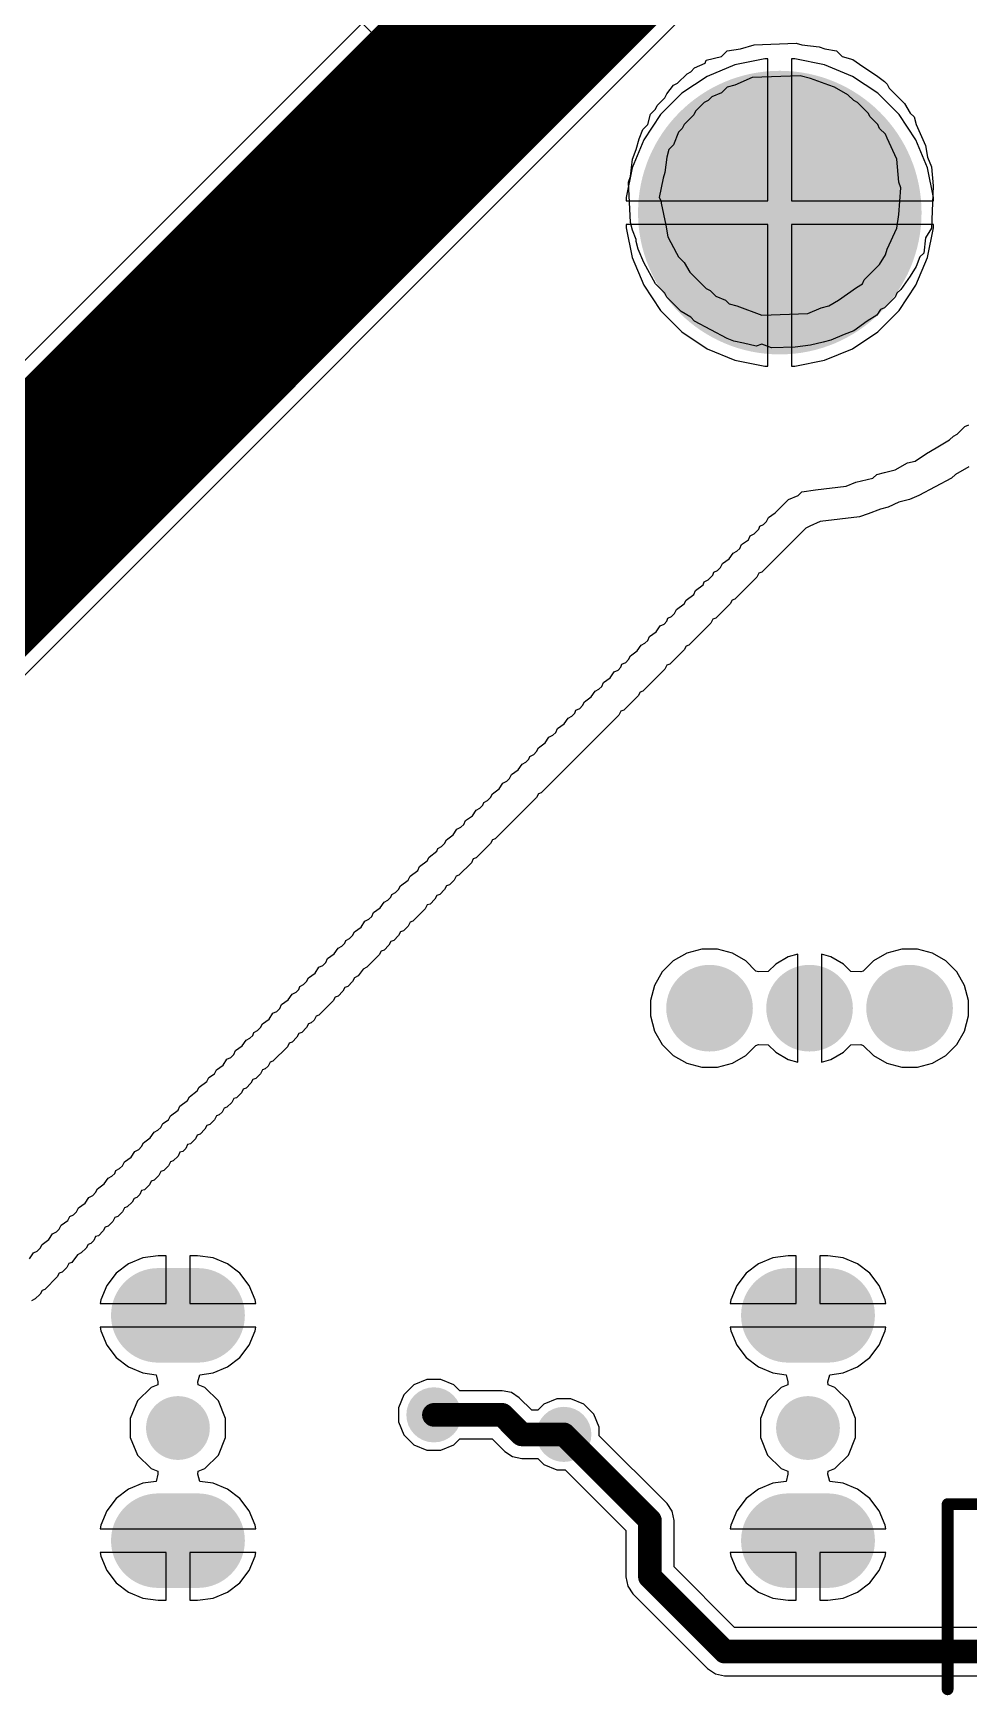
# Model space of a CAD drawing. Header units: millimetres. Extents: x 95 to 305, y 96 to 295.
# Drawn here: x 168.6 to 180.48, y 138.01 to 159.14 of the extents above; entities that cross this region are included whole.
import ezdxf

# ---------------------------------------------------------------- set-up
doc = ezdxf.new("R2010")
doc.units = ezdxf.units.MM
for name, color, linetype in [('BottomLayer', 5, 'Continuous'), ('BottomOverlay', 54, 'Continuous'), ('BottomPaste', 16, 'Continuous'), ('BottomSolder', 6, 'Continuous'), ('MultiLayer', 9, 'Continuous'), ('PadHoleLayer', 156, 'Continuous'), ('ViaHoleLayer', 16, 'Continuous')]:
    doc.layers.add(name, color=color, linetype=linetype)

# ---------------------------------------------------------------- blocks, each defined once
blk = doc.blocks.new('3_1_27_44')
at = {"layer": 'BottomLayer'}
h = blk.add_hatch(color=5, dxfattribs=at)
edge = h.paths.add_edge_path()
edge.add_arc((-1.27, 0), 0.5, 0, 360)
h = blk.add_hatch(color=5, dxfattribs=at)
edge = h.paths.add_edge_path()
edge.add_arc((0, 0), 0.5, 0, 360)
h = blk.add_hatch(color=5, dxfattribs=at)
edge = h.paths.add_edge_path()
edge.add_arc((1.27, 0), 0.5, 0, 360)
at = {"layer": 'BottomSolder'}
h = blk.add_hatch(color=6, dxfattribs=at)
edge = h.paths.add_edge_path()
edge.add_arc((-1.27, 0), 0.55, 0, 360)
h = blk.add_hatch(color=6, dxfattribs=at)
edge = h.paths.add_edge_path()
edge.add_arc((0, 0), 0.55, 0, 360)
h = blk.add_hatch(color=6, dxfattribs=at)
edge = h.paths.add_edge_path()
edge.add_arc((1.27, 0), 0.55, 0, 360)
at = {"layer": 'MultiLayer'}
h = blk.add_hatch(color=9, dxfattribs=at)
edge = h.paths.add_edge_path()
edge.add_arc((-1.27, 0), 0.5, 0, 360)
h = blk.add_hatch(color=9, dxfattribs=at)
edge = h.paths.add_edge_path()
edge.add_arc((0, 0), 0.5, 0, 360)
h = blk.add_hatch(color=9, dxfattribs=at)
edge = h.paths.add_edge_path()
edge.add_arc((1.27, 0), 0.5, 0, 360)
at = {"layer": 'PadHoleLayer'}
h = blk.add_hatch(color=156, dxfattribs=at)
edge = h.paths.add_edge_path()
edge.add_arc((-1.27, 0), 0.3, 0, 360)
h = blk.add_hatch(color=156, dxfattribs=at)
edge = h.paths.add_edge_path()
edge.add_arc((0, 0), 0.3, 0, 360)
h = blk.add_hatch(color=156, dxfattribs=at)
edge = h.paths.add_edge_path()
edge.add_arc((1.27, 0), 0.3, 0, 360)
blk = doc.blocks.new('DO_214AC__SMA__B_57')
at = {"layer": 'BottomLayer'}
for points in [[(-2.95, 1.047), (-0.95, 1.047), (-0.95, -1.053), (-2.95, -1.053)], [(0.95, 1.047), (2.95, 1.047), (2.95, -1.053), (0.95, -1.053)]]:
    blk.add_hatch(color=5, dxfattribs=at).paths.add_polyline_path(points)
at = {"layer": 'BottomPaste'}
for points in [[(-2.95, 1.047), (-0.95, 1.047), (-0.95, -1.053), (-2.95, -1.053)], [(0.95, 1.047), (2.95, 1.047), (2.95, -1.053), (0.95, -1.053)]]:
    blk.add_hatch(color=16, dxfattribs=at).paths.add_polyline_path(points)
at = {"layer": 'BottomSolder'}
for points in [[(-3, 1.097), (-0.9, 1.097), (-0.9, -1.103), (-3, -1.103)], [(0.9, 1.097), (3, 1.097), (3, -1.103), (0.9, -1.103)]]:
    blk.add_hatch(color=6, dxfattribs=at).paths.add_polyline_path(points)
at = {"layer": 'BottomOverlay'}
for points, const_width in [([(-3.25, 1.6), (-0.9, 1.6)], 0.15), ([(-3.25, -1.6), (-3.25, 1.6)], 0.15), ([(3.225, 1.6), (0.875, 1.6)], 0.15), ([(3.225, -1.6), (3.225, 1.6)], 0.15), ([(-0.725, -1.05), (-0.725, 1.05)], 0.12), ([(-0.9, -1.6), (-3.25, -1.6)], 0.15), ([(3.225, -1.6), (0.875, -1.6)], 0.15)]:
    blk.add_lwpolyline(points, dxfattribs=dict(at, const_width=const_width))
for points, const_width in [([(-3.288, 1.6, 1), (-3.213, 1.6, 1)], 0.075), ([(-3.288, 1.6, 1), (-3.213, 1.6, 1)], 0.075), ([(-0.938, 1.6, 1), (-0.863, 1.6, 1)], 0.075), ([(0.837, 1.6, 1), (0.913, 1.6, 1)], 0.075), ([(3.187, 1.6, 1), (3.262, 1.6, 1)], 0.075), ([(3.187, 1.6, 1), (3.262, 1.6, 1)], 0.075), ([(-0.755, 1.05, 1), (-0.695, 1.05, 1)], 0.06), ([(-0.755, -1.05, 1), (-0.695, -1.05, 1)], 0.06), ([(-3.288, -1.6, 1), (-3.213, -1.6, 1)], 0.075), ([(-3.288, -1.6, 1), (-3.213, -1.6, 1)], 0.075), ([(-0.938, -1.6, 1), (-0.863, -1.6, 1)], 0.075), ([(0.837, -1.6, 1), (0.913, -1.6, 1)], 0.075), ([(3.187, -1.6, 1), (3.262, -1.6, 1)], 0.075), ([(3.187, -1.6, 1), (3.262, -1.6, 1)], 0.075)]:
    blk.add_lwpolyline(points, format="xyb", close=True, dxfattribs=dict(at, const_width=const_width))
blk = doc.blocks.new('USB_C_135')
at = {"layer": 'BottomLayer'}
h = blk.add_hatch(color=5, dxfattribs=at)
edge = h.paths.add_edge_path()
edge.add_arc((-4.27, 1.405), 0.55, 90, 270)
edge.add_line((-4.27, 0.855), (-3.77, 0.855))
edge.add_arc((-3.77, 1.405), 0.55, 270, 450)
edge.add_line((-3.77, 1.955), (-4.27, 1.955))
h = blk.add_hatch(color=5, dxfattribs=at)
edge = h.paths.add_edge_path()
edge.add_arc((3.73, 1.405), 0.55, 90, 270)
edge.add_line((3.73, 0.855), (4.23, 0.855))
edge.add_arc((4.23, 1.405), 0.55, 270, 450)
edge.add_line((4.23, 1.955), (3.73, 1.955))
h = blk.add_hatch(color=5, dxfattribs=at)
edge = h.paths.add_edge_path()
edge.add_arc((-4.02, -0.025), 0.355, 0, 360)
h = blk.add_hatch(color=5, dxfattribs=at)
edge = h.paths.add_edge_path()
edge.add_arc((3.98, -0.025), 0.355, 0, 360)
h = blk.add_hatch(color=5, dxfattribs=at)
edge = h.paths.add_edge_path()
edge.add_arc((-4.27, -1.455), 0.55, 90, 270)
edge.add_line((-4.27, -2.005), (-3.77, -2.005))
edge.add_arc((-3.77, -1.455), 0.55, 270, 450)
edge.add_line((-3.77, -0.905), (-4.27, -0.905))
h = blk.add_hatch(color=5, dxfattribs=at)
edge = h.paths.add_edge_path()
edge.add_arc((3.73, -1.455), 0.55, 90, 270)
edge.add_line((3.73, -2.005), (4.23, -2.005))
edge.add_arc((4.23, -1.455), 0.55, 270, 450)
edge.add_line((4.23, -0.905), (3.73, -0.905))
at = {"layer": 'BottomSolder'}
h = blk.add_hatch(color=6, dxfattribs=at)
edge = h.paths.add_edge_path()
edge.add_arc((-4.27, 1.405), 0.6, 90, 270)
edge.add_line((-4.27, 0.805), (-3.77, 0.805))
edge.add_arc((-3.77, 1.405), 0.6, 270, 450)
edge.add_line((-3.77, 2.005), (-4.27, 2.005))
h = blk.add_hatch(color=6, dxfattribs=at)
edge = h.paths.add_edge_path()
edge.add_arc((3.73, 1.405), 0.6, 90, 270)
edge.add_line((3.73, 0.805), (4.23, 0.805))
edge.add_arc((4.23, 1.405), 0.6, 270, 450)
edge.add_line((4.23, 2.005), (3.73, 2.005))
h = blk.add_hatch(color=6, dxfattribs=at)
edge = h.paths.add_edge_path()
edge.add_arc((-4.02, -0.025), 0.405, 0, 360)
h = blk.add_hatch(color=6, dxfattribs=at)
edge = h.paths.add_edge_path()
edge.add_arc((3.98, -0.025), 0.405, 0, 360)
h = blk.add_hatch(color=6, dxfattribs=at)
edge = h.paths.add_edge_path()
edge.add_arc((-4.27, -1.455), 0.6, 90, 270)
edge.add_line((-4.27, -2.055), (-3.77, -2.055))
edge.add_arc((-3.77, -1.455), 0.6, 270, 450)
edge.add_line((-3.77, -0.855), (-4.27, -0.855))
h = blk.add_hatch(color=6, dxfattribs=at)
edge = h.paths.add_edge_path()
edge.add_arc((3.73, -1.455), 0.6, 90, 270)
edge.add_line((3.73, -2.055), (4.23, -2.055))
edge.add_arc((4.23, -1.455), 0.6, 270, 450)
edge.add_line((4.23, -0.855), (3.73, -0.855))
at = {"layer": 'MultiLayer'}
h = blk.add_hatch(color=9, dxfattribs=at)
edge = h.paths.add_edge_path()
edge.add_arc((-4.27, 1.405), 0.55, 90, 270)
edge.add_line((-4.27, 0.855), (-3.77, 0.855))
edge.add_arc((-3.77, 1.405), 0.55, 270, 450)
edge.add_line((-3.77, 1.955), (-4.27, 1.955))
h = blk.add_hatch(color=9, dxfattribs=at)
edge = h.paths.add_edge_path()
edge.add_arc((3.73, 1.405), 0.55, 90, 270)
edge.add_line((3.73, 0.855), (4.23, 0.855))
edge.add_arc((4.23, 1.405), 0.55, 270, 450)
edge.add_line((4.23, 1.955), (3.73, 1.955))
h = blk.add_hatch(color=9, dxfattribs=at)
edge = h.paths.add_edge_path()
edge.add_arc((-4.02, -0.025), 0.355, 0, 360)
h = blk.add_hatch(color=9, dxfattribs=at)
edge = h.paths.add_edge_path()
edge.add_arc((3.98, -0.025), 0.355, 0, 360)
h = blk.add_hatch(color=9, dxfattribs=at)
edge = h.paths.add_edge_path()
edge.add_arc((-4.27, -1.455), 0.55, 90, 270)
edge.add_line((-4.27, -2.005), (-3.77, -2.005))
edge.add_arc((-3.77, -1.455), 0.55, 270, 450)
edge.add_line((-3.77, -0.905), (-4.27, -0.905))
h = blk.add_hatch(color=9, dxfattribs=at)
edge = h.paths.add_edge_path()
edge.add_arc((3.73, -1.455), 0.55, 90, 270)
edge.add_line((3.73, -2.005), (4.23, -2.005))
edge.add_arc((4.23, -1.455), 0.55, 270, 450)
edge.add_line((4.23, -0.905), (3.73, -0.905))
at = {"layer": 'PadHoleLayer'}
h = blk.add_hatch(color=156, dxfattribs=at)
edge = h.paths.add_edge_path()
edge.add_arc((-4.27, 1.405), 0.3, 90, 270)
edge.add_line((-4.27, 1.105), (-3.77, 1.105))
edge.add_arc((-3.77, 1.405), 0.3, 270, 450)
edge.add_line((-3.77, 1.705), (-4.27, 1.705))
h = blk.add_hatch(color=156, dxfattribs=at)
edge = h.paths.add_edge_path()
edge.add_arc((3.73, 1.405), 0.3, 90, 270)
edge.add_line((3.73, 1.105), (4.23, 1.105))
edge.add_arc((4.23, 1.405), 0.3, 270, 450)
edge.add_line((4.23, 1.705), (3.73, 1.705))
h = blk.add_hatch(color=156, dxfattribs=at)
edge = h.paths.add_edge_path()
edge.add_arc((-4.02, -0.025), 0.355, 0, 360)
h = blk.add_hatch(color=156, dxfattribs=at)
edge = h.paths.add_edge_path()
edge.add_arc((3.98, -0.025), 0.355, 0, 360)
h = blk.add_hatch(color=156, dxfattribs=at)
edge = h.paths.add_edge_path()
edge.add_arc((-4.27, -1.455), 0.3, 90, 270)
edge.add_line((-4.27, -1.755), (-3.77, -1.755))
edge.add_arc((-3.77, -1.455), 0.3, 270, 450)
edge.add_line((-3.77, -1.155), (-4.27, -1.155))
h = blk.add_hatch(color=156, dxfattribs=at)
edge = h.paths.add_edge_path()
edge.add_arc((3.73, -1.455), 0.3, 90, 270)
edge.add_line((3.73, -1.755), (4.23, -1.755))
edge.add_arc((4.23, -1.455), 0.3, 270, 450)
edge.add_line((4.23, -1.155), (3.73, -1.155))

msp = doc.modelspace()

# ---------------------------------------------------------------- hatches: boundary and pattern name
at = {"layer": 'BottomLayer'}
h = msp.add_hatch(color=5, dxfattribs=at)
edge = h.paths.add_edge_path()
edge.add_arc((178.08, 156.866), 1.75, 0, 360)
h = msp.add_hatch(color=5, dxfattribs=at)
edge = h.paths.add_edge_path()
edge.add_arc((173.688, 141.605), 0.3, 0, 360)
h = msp.add_hatch(color=5, dxfattribs=at)
edge = h.paths.add_edge_path()
edge.add_arc((175.338, 141.357), 0.3, 0, 360)
at = {"layer": 'BottomSolder'}
h = msp.add_hatch(color=6, dxfattribs=at)
edge = h.paths.add_edge_path()
edge.add_arc((178.08, 156.866), 1.8, 0, 360)
h = msp.add_hatch(color=6, dxfattribs=at)
edge = h.paths.add_edge_path()
edge.add_arc((173.688, 141.605), 0.35, 0, 360)
h = msp.add_hatch(color=6, dxfattribs=at)
edge = h.paths.add_edge_path()
edge.add_arc((175.338, 141.357), 0.35, 0, 360)
at = {"layer": 'MultiLayer'}
h = msp.add_hatch(color=9, dxfattribs=at)
edge = h.paths.add_edge_path()
edge.add_arc((178.08, 156.866), 1.75, 0, 360)
at = {"layer": 'PadHoleLayer'}
h = msp.add_hatch(color=156, dxfattribs=at)
edge = h.paths.add_edge_path()
edge.add_arc((178.08, 156.866), 1.75, 0, 360)
at = {"layer": 'ViaHoleLayer'}
h = msp.add_hatch(color=16, dxfattribs=at)
edge = h.paths.add_edge_path()
edge.add_arc((173.688, 141.605), 0.15, 0, 360)
h = msp.add_hatch(color=16, dxfattribs=at)
edge = h.paths.add_edge_path()
edge.add_arc((175.338, 141.357), 0.15, 0, 360)

# ---------------------------------------------------------------- linework, layer by layer
at = {"layer": 'BottomLayer'}
for p, q in [((181.602, 168.098), (165.549, 152.046)), ((164.898, 147.402), (183.185, 165.688)), ((177.511, 158.742), (177.156, 158.595)), ((177.888, 158.816), (177.511, 158.742)), ((177.93, 158.816), (177.888, 158.816)), ((177.93, 157.016), (177.93, 158.816)), ((178.272, 158.816), (178.23, 158.816)), ((178.23, 158.816), (178.23, 157.016)), ((178.648, 158.742), (178.272, 158.816)), ((179.003, 158.595), (178.648, 158.742)), ((177.156, 158.595), (176.837, 158.381)), ((179.323, 158.381), (179.003, 158.595)), ((176.837, 158.381), (176.565, 158.11)), ((179.594, 158.11), (179.323, 158.381)), ((176.565, 158.11), (176.352, 157.79)), ((179.808, 157.79), (179.594, 158.11)), ((176.352, 157.79), (176.205, 157.435)), ((179.955, 157.435), (179.808, 157.79)), ((176.205, 157.435), (176.13, 157.059)), ((180.03, 157.059), (179.955, 157.435)), ((176.13, 157.059), (176.13, 157.016)), ((176.13, 157.016), (177.93, 157.016)), ((178.23, 157.016), (180.03, 157.016)), ((180.03, 157.016), (180.03, 157.059)), ((177.93, 156.716), (176.13, 156.716)), ((176.13, 156.716), (176.13, 156.674)), ((176.13, 156.674), (176.205, 156.298)), ((177.93, 154.916), (177.93, 156.716)), ((180.03, 156.716), (178.23, 156.716)), ((178.23, 156.716), (178.23, 154.916)), ((179.955, 156.298), (180.03, 156.674)), ((180.03, 156.674), (180.03, 156.716)), ((176.205, 156.298), (176.352, 155.943)), ((179.808, 155.943), (179.955, 156.298)), ((176.352, 155.943), (176.565, 155.623)), ((179.594, 155.623), (179.808, 155.943)), ((176.565, 155.623), (176.837, 155.352)), ((179.323, 155.352), (179.594, 155.623)), ((176.837, 155.352), (177.156, 155.138)), ((179.003, 155.138), (179.323, 155.352)), ((177.156, 155.138), (177.511, 154.991)), ((178.648, 154.991), (179.003, 155.138)), ((177.511, 154.991), (177.888, 154.916)), ((177.888, 154.916), (177.93, 154.916)), ((178.23, 154.916), (178.272, 154.916)), ((178.272, 154.916), (178.648, 154.991)), ((177.09, 147.517), (176.899, 147.466)), ((177.287, 147.517), (177.09, 147.517)), ((177.478, 147.466), (177.287, 147.517)), ((179.63, 147.517), (179.439, 147.466)), ((179.827, 147.517), (179.63, 147.517)), ((180.018, 147.466), (179.827, 147.517)), ((176.728, 147.367), (176.588, 147.227)), ((176.899, 147.466), (176.728, 147.367)), ((177.649, 147.367), (177.478, 147.466)), ((177.776, 147.239), (177.649, 147.367)), ((178.028, 147.327), (177.933, 147.231)), ((178.188, 147.419), (178.028, 147.327)), ((178.308, 147.451), (178.188, 147.419)), ((178.308, 146.767), (178.308, 147.451)), ((178.728, 147.419), (178.608, 147.451)), ((178.608, 147.451), (178.608, 146.767)), ((178.888, 147.327), (178.728, 147.419)), ((178.984, 147.231), (178.888, 147.327)), ((179.268, 147.367), (179.14, 147.239)), ((179.439, 147.466), (179.268, 147.367)), ((180.189, 147.367), (180.018, 147.466)), ((180.328, 147.227), (180.189, 147.367)), ((176.489, 147.056), (176.438, 146.865)), ((176.588, 147.227), (176.489, 147.056)), ((177.809, 147.228), (177.776, 147.239)), ((177.933, 147.231), (177.809, 147.228)), ((179.107, 147.228), (178.984, 147.231)), ((179.14, 147.239), (179.107, 147.228)), ((180.427, 147.056), (180.328, 147.227)), ((180.478, 146.865), (180.427, 147.056)), ((176.438, 146.865), (176.438, 146.668)), ((180.478, 146.668), (180.478, 146.865)), ((176.438, 146.668), (176.489, 146.477)), ((178.308, 146.082), (178.308, 146.767)), ((178.608, 146.767), (178.608, 146.082)), ((180.427, 146.477), (180.478, 146.668)), ((176.489, 146.477), (176.588, 146.306)), ((180.328, 146.306), (180.427, 146.477)), ((176.588, 146.306), (176.728, 146.167)), ((177.649, 146.167), (177.776, 146.294)), ((177.776, 146.294), (177.809, 146.306)), ((177.809, 146.306), (177.933, 146.302)), ((177.933, 146.302), (178.028, 146.207)), ((178.028, 146.207), (178.188, 146.114)), ((178.728, 146.114), (178.888, 146.207)), ((178.888, 146.207), (178.984, 146.302)), ((178.984, 146.302), (179.107, 146.306)), ((179.107, 146.306), (179.14, 146.294)), ((179.14, 146.294), (179.268, 146.167)), ((180.189, 146.167), (180.328, 146.306)), ((176.728, 146.167), (176.899, 146.068)), ((176.899, 146.068), (177.09, 146.017)), ((177.09, 146.017), (177.287, 146.017)), ((177.287, 146.017), (177.478, 146.068)), ((177.478, 146.068), (177.649, 146.167)), ((178.188, 146.114), (178.308, 146.082)), ((178.608, 146.082), (178.728, 146.114)), ((179.268, 146.167), (179.439, 146.068)), ((179.439, 146.068), (179.63, 146.017)), ((179.63, 146.017), (179.827, 146.017)), ((179.827, 146.017), (180.018, 146.068)), ((180.018, 146.068), (180.189, 146.167)), ((169.81, 143.523), (169.653, 143.403)), ((169.992, 143.599), (169.81, 143.523)), ((170.188, 143.624), (169.992, 143.599)), ((170.288, 143.624), (170.188, 143.624)), ((170.288, 143.018), (170.288, 143.624)), ((170.688, 143.624), (170.588, 143.624)), ((170.588, 143.624), (170.588, 143.018)), ((170.884, 143.599), (170.688, 143.624)), ((171.067, 143.523), (170.884, 143.599)), ((171.223, 143.403), (171.067, 143.523)), ((177.81, 143.523), (177.653, 143.403)), ((177.992, 143.599), (177.81, 143.523)), ((178.188, 143.624), (177.992, 143.599)), ((178.288, 143.624), (178.188, 143.624)), ((178.288, 143.018), (178.288, 143.624)), ((178.688, 143.624), (178.588, 143.624)), ((178.588, 143.624), (178.588, 143.018)), ((178.884, 143.599), (178.688, 143.624)), ((179.066, 143.523), (178.884, 143.599)), ((179.223, 143.403), (179.066, 143.523)), ((169.533, 143.246), (169.458, 143.064)), ((169.653, 143.403), (169.533, 143.246)), ((171.343, 143.246), (171.223, 143.403)), ((171.419, 143.064), (171.343, 143.246)), ((177.533, 143.246), (177.458, 143.064)), ((177.653, 143.403), (177.533, 143.246)), ((179.343, 143.246), (179.223, 143.403)), ((179.419, 143.064), (179.343, 143.246)), ((169.458, 143.064), (169.452, 143.018)), ((171.425, 143.018), (171.419, 143.064)), ((177.458, 143.064), (177.452, 143.018)), ((179.425, 143.018), (179.419, 143.064)), ((169.452, 143.018), (170.288, 143.018)), ((170.588, 143.018), (171.425, 143.018)), ((177.452, 143.018), (178.288, 143.018)), ((178.588, 143.018), (179.425, 143.018)), ((170.438, 142.718), (169.452, 142.718)), ((169.452, 142.718), (169.458, 142.672)), ((169.458, 142.672), (169.533, 142.49)), ((171.425, 142.718), (170.438, 142.718)), ((171.343, 142.49), (171.419, 142.672)), ((171.419, 142.672), (171.425, 142.718)), ((178.438, 142.718), (177.452, 142.718)), ((177.452, 142.718), (177.458, 142.672)), ((177.458, 142.672), (177.533, 142.49)), ((179.425, 142.718), (178.438, 142.718)), ((179.343, 142.49), (179.419, 142.672)), ((179.419, 142.672), (179.425, 142.718)), ((169.533, 142.49), (169.653, 142.333)), ((171.223, 142.333), (171.343, 142.49)), ((177.533, 142.49), (177.653, 142.333)), ((179.223, 142.333), (179.343, 142.49)), ((169.653, 142.333), (169.81, 142.213)), ((169.81, 142.213), (169.992, 142.137)), ((170.884, 142.137), (171.067, 142.213)), ((171.067, 142.213), (171.223, 142.333)), ((177.653, 142.333), (177.81, 142.213)), ((177.81, 142.213), (177.992, 142.137)), ((178.884, 142.137), (179.066, 142.213)), ((179.066, 142.213), (179.223, 142.333)), ((169.992, 142.137), (170.16, 142.115)), ((170.183, 141.987), (170.096, 141.951)), ((170.16, 142.115), (170.184, 142.026)), ((170.184, 142.026), (170.183, 141.987)), ((170.692, 142.026), (170.716, 142.115)), ((170.694, 141.987), (170.692, 142.026)), ((170.781, 141.951), (170.694, 141.987)), ((170.716, 142.115), (170.884, 142.137)), ((173.433, 141.986), (173.307, 141.86)), ((173.599, 142.055), (173.433, 141.986)), ((173.778, 142.055), (173.599, 142.055)), ((173.943, 141.986), (173.778, 142.055)), ((174.019, 141.911), (173.943, 141.986)), ((177.992, 142.137), (178.16, 142.115)), ((178.183, 141.987), (178.096, 141.951)), ((178.16, 142.115), (178.184, 142.026)), ((178.184, 142.026), (178.183, 141.987)), ((178.692, 142.026), (178.716, 142.115)), ((178.694, 141.987), (178.692, 142.026)), ((178.781, 141.951), (178.694, 141.987)), ((178.716, 142.115), (178.884, 142.137)), ((169.925, 141.781), (169.833, 141.558)), ((170.096, 141.951), (169.925, 141.781)), ((170.951, 141.781), (170.781, 141.951)), ((171.043, 141.558), (170.951, 141.781)), ((173.307, 141.86), (173.238, 141.694)), ((174.556, 141.911), (174.019, 141.911)), ((174.673, 141.887), (174.556, 141.911)), ((174.556, 141.911), (174.556, 141.911)), ((174.772, 141.821), (174.673, 141.887)), ((174.93, 141.663), (174.772, 141.821)), ((175.249, 141.807), (175.083, 141.739)), ((175.428, 141.807), (175.249, 141.807)), ((175.593, 141.739), (175.428, 141.807)), ((177.925, 141.781), (177.833, 141.558)), ((178.096, 141.951), (177.925, 141.781)), ((178.951, 141.781), (178.781, 141.951)), ((179.043, 141.558), (178.951, 141.781)), ((169.833, 141.558), (169.833, 141.318)), ((171.043, 141.318), (171.043, 141.558)), ((173.238, 141.694), (173.238, 141.515)), ((175.008, 141.663), (174.93, 141.663)), ((175.083, 141.739), (175.008, 141.663)), ((175.72, 141.612), (175.593, 141.739)), ((175.788, 141.447), (175.72, 141.612)), ((177.833, 141.558), (177.833, 141.318)), ((179.043, 141.318), (179.043, 141.558)), ((173.238, 141.515), (173.307, 141.35)), ((173.307, 141.35), (173.433, 141.223)), ((175.788, 141.34), (175.788, 141.447)), ((169.833, 141.318), (169.925, 141.095)), ((170.951, 141.095), (171.043, 141.318)), ((173.433, 141.223), (173.599, 141.155)), ((173.599, 141.155), (173.778, 141.155)), ((173.778, 141.155), (173.943, 141.223)), ((173.943, 141.223), (174.019, 141.299)), ((174.019, 141.299), (174.429, 141.299)), ((174.429, 141.299), (174.587, 141.141)), ((174.587, 141.141), (174.686, 141.075)), ((176.648, 140.481), (175.788, 141.34)), ((177.833, 141.318), (177.925, 141.095)), ((178.951, 141.095), (179.043, 141.318)), ((169.925, 141.095), (170.096, 140.925)), ((170.096, 140.925), (170.183, 140.889)), ((170.694, 140.889), (170.781, 140.925)), ((170.781, 140.925), (170.951, 141.095)), ((174.686, 141.075), (174.803, 141.051)), ((174.803, 141.051), (175.008, 141.051)), ((175.008, 141.051), (175.083, 140.976)), ((175.083, 140.976), (175.249, 140.907)), ((177.925, 141.095), (178.096, 140.925)), ((178.096, 140.925), (178.183, 140.889)), ((178.694, 140.889), (178.781, 140.925)), ((178.781, 140.925), (178.951, 141.095)), ((169.992, 140.739), (169.81, 140.663)), ((170.16, 140.761), (169.992, 140.739)), ((170.184, 140.85), (170.16, 140.761)), ((170.183, 140.889), (170.184, 140.85)), ((170.692, 140.85), (170.694, 140.889)), ((170.716, 140.761), (170.692, 140.85)), ((170.884, 140.739), (170.716, 140.761)), ((171.067, 140.663), (170.884, 140.739)), ((175.249, 140.907), (175.356, 140.907)), ((175.356, 140.907), (176.125, 140.138)), ((177.992, 140.739), (177.81, 140.663)), ((178.16, 140.761), (177.992, 140.739)), ((178.184, 140.85), (178.16, 140.761)), ((178.183, 140.889), (178.184, 140.85)), ((178.692, 140.85), (178.694, 140.889)), ((178.716, 140.761), (178.692, 140.85)), ((178.884, 140.739), (178.716, 140.761)), ((179.066, 140.663), (178.884, 140.739)), ((169.653, 140.543), (169.533, 140.386)), ((169.81, 140.663), (169.653, 140.543)), ((171.223, 140.543), (171.067, 140.663)), ((171.343, 140.386), (171.223, 140.543)), ((177.653, 140.543), (177.533, 140.386)), ((177.81, 140.663), (177.653, 140.543)), ((179.223, 140.543), (179.066, 140.663)), ((179.343, 140.386), (179.223, 140.543)), ((169.533, 140.386), (169.458, 140.204)), ((171.419, 140.204), (171.343, 140.386)), ((176.714, 140.381), (176.648, 140.481)), ((176.737, 140.264), (176.714, 140.381)), ((177.533, 140.386), (177.458, 140.204)), ((179.419, 140.204), (179.343, 140.386)), ((169.458, 140.204), (169.452, 140.158)), ((169.452, 140.158), (170.438, 140.158)), ((170.438, 140.158), (171.425, 140.158)), ((171.425, 140.158), (171.419, 140.204)), ((176.125, 140.138), (176.125, 139.549)), ((176.737, 139.676), (176.737, 140.264)), ((176.737, 140.264), (176.737, 140.264)), ((177.458, 140.204), (177.452, 140.158)), ((177.452, 140.158), (178.438, 140.158)), ((178.438, 140.158), (179.425, 140.158)), ((179.425, 140.158), (179.419, 140.204)), ((170.288, 139.858), (169.452, 139.858)), ((169.452, 139.858), (169.458, 139.812)), ((169.458, 139.812), (169.533, 139.63)), ((170.288, 139.251), (170.288, 139.858)), ((171.425, 139.858), (170.588, 139.858)), ((170.588, 139.858), (170.588, 139.251)), ((171.343, 139.63), (171.419, 139.812)), ((171.419, 139.812), (171.425, 139.858)), ((177.507, 138.906), (176.737, 139.676)), ((178.288, 139.858), (177.452, 139.858)), ((177.452, 139.858), (177.458, 139.812)), ((177.458, 139.812), (177.533, 139.63)), ((178.288, 139.251), (178.288, 139.858)), ((179.425, 139.858), (178.588, 139.858)), ((178.588, 139.858), (178.588, 139.251)), ((179.343, 139.63), (179.419, 139.812)), ((179.419, 139.812), (179.425, 139.858)), ((169.533, 139.63), (169.653, 139.473)), ((169.653, 139.473), (169.81, 139.353)), ((171.067, 139.353), (171.223, 139.473)), ((171.223, 139.473), (171.343, 139.63)), ((176.125, 139.549), (176.125, 139.549)), ((176.125, 139.549), (176.149, 139.432)), ((177.533, 139.63), (177.653, 139.473)), ((177.653, 139.473), (177.81, 139.353)), ((179.066, 139.353), (179.223, 139.473)), ((179.223, 139.473), (179.343, 139.63)), ((169.81, 139.353), (169.992, 139.277)), ((169.992, 139.277), (170.188, 139.251)), ((170.188, 139.251), (170.288, 139.251)), ((170.588, 139.251), (170.688, 139.251)), ((170.688, 139.251), (170.884, 139.277)), ((170.884, 139.277), (171.067, 139.353)), ((176.149, 139.432), (176.215, 139.333)), ((176.215, 139.333), (177.164, 138.384)), ((177.81, 139.353), (177.992, 139.277)), ((177.992, 139.277), (178.188, 139.251)), ((178.188, 139.251), (178.288, 139.251)), ((178.588, 139.251), (178.688, 139.251)), ((178.688, 139.251), (178.884, 139.277)), ((178.884, 139.277), (179.066, 139.353)), ((180.609, 138.906), (177.507, 138.906)), ((177.164, 138.384), (177.164, 138.384)), ((177.164, 138.384), (177.263, 138.317)), ((177.263, 138.317), (177.38, 138.294)), ((177.38, 138.294), (177.38, 138.294)), ((177.38, 138.294), (180.609, 138.294))]:
    msp.add_line(p, q, dxfattribs=at)
for points, const_width in [([(163.9, 148.4), (182.6, 167.1)], 2.5), ([(173.688, 141.605), (174.556, 141.605)], 0.3), ([(174.556, 141.605), (174.803, 141.357)], 0.3), ([(174.803, 141.357), (175.338, 141.357)], 0.3), ([(175.338, 141.357), (176.431, 140.264)], 0.3), ([(176.431, 139.549), (176.431, 140.264)], 0.3), ([(176.431, 139.549), (177.38, 138.6)], 0.3), ([(177.38, 138.6), (181.263, 138.6)], 0.3)]:
    msp.add_lwpolyline(points, dxfattribs=dict(at, const_width=const_width))
at = {"layer": 'BottomLayer', "const_width": 0.15}
for points in [[(173.613, 141.605, 1), (173.763, 141.605, 1)], [(174.481, 141.605, 1), (174.631, 141.605, 1)], [(174.481, 141.605, 1), (174.631, 141.605, 1)], [(174.728, 141.357, 1), (174.878, 141.357, 1)], [(174.728, 141.357, 1), (174.878, 141.357, 1)], [(175.263, 141.357, 1), (175.413, 141.357, 1)], [(175.263, 141.357, 1), (175.413, 141.357, 1)], [(176.356, 140.264, 1), (176.506, 140.264, 1)], [(176.356, 140.264, 1), (176.506, 140.264, 1)], [(176.356, 139.549, 1), (176.506, 139.549, 1)], [(176.356, 139.549, 1), (176.506, 139.549, 1)], [(177.305, 138.6, 1), (177.455, 138.6, 1)], [(177.305, 138.6, 1), (177.455, 138.6, 1)]]:
    msp.add_lwpolyline(points, format="xyb", close=True, dxfattribs=at)
at = {"layer": 'BottomOverlay'}
for p, q in [((173.02, 159.03), (158.939, 173.111)), ((173.458, 159.176), (173.482, 159.127)), ((173.482, 159.127), (173.579, 159.03)), ((173.044, 158.981), (173.02, 159.03)), ((173.08, 158.945), (173.044, 158.981)), ((173.19, 158.811), (173.08, 158.945)), ((173.579, 159.03), (173.64, 158.872)), ((177.34, 158.848), (177.413, 158.921)), ((177.413, 158.921), (177.583, 158.945)), ((177.583, 158.945), (177.754, 158.994)), ((177.754, 158.994), (178.289, 159.018)), ((178.289, 159.018), (178.362, 158.994)), ((178.362, 158.994), (178.581, 158.969)), ((178.581, 158.969), (178.654, 158.945)), ((178.654, 158.945), (178.8, 158.921)), ((178.8, 158.921), (178.873, 158.848)), ((173.287, 158.641), (173.19, 158.811)), ((173.64, 158.872), (173.725, 158.787)), ((173.725, 158.787), (173.75, 158.641)), ((176.95, 158.653), (176.999, 158.702)), ((176.999, 158.702), (177.133, 158.762)), ((177.133, 158.762), (177.145, 158.799)), ((177.145, 158.799), (177.34, 158.848)), ((178.873, 158.848), (179.007, 158.811)), ((179.007, 158.811), (179.092, 158.75)), ((179.092, 158.75), (179.324, 158.592)), ((173.336, 158.592), (173.287, 158.641)), ((173.385, 158.47), (173.336, 158.592)), ((173.409, 158.373), (173.385, 158.47)), ((173.75, 158.641), (173.847, 158.422)), ((176.646, 158.373), (176.731, 158.482)), ((176.731, 158.482), (176.78, 158.507)), ((176.78, 158.507), (176.902, 158.628)), ((176.902, 158.628), (176.95, 158.653)), ((177.413, 158.458), (177.34, 158.385)), ((177.51, 158.482), (177.413, 158.458)), ((177.729, 158.58), (177.51, 158.482)), ((178.338, 158.604), (177.729, 158.58)), ((178.472, 158.568), (178.338, 158.604)), ((178.703, 158.482), (178.472, 158.568)), ((178.776, 158.458), (178.703, 158.482)), ((178.946, 158.361), (178.776, 158.458)), ((179.324, 158.592), (179.409, 158.531)), ((179.409, 158.531), (179.445, 158.495)), ((179.445, 158.495), (179.47, 158.446)), ((173.482, 158.251), (173.409, 158.373)), ((173.506, 157.764), (173.482, 158.251)), ((173.847, 158.422), (173.872, 158.251)), ((173.872, 158.251), (173.896, 158.178)), ((176.525, 158.227), (176.622, 158.324)), ((176.622, 158.324), (176.646, 158.373)), ((177.121, 158.263), (177.011, 158.154)), ((177.17, 158.288), (177.121, 158.263)), ((177.218, 158.336), (177.17, 158.288)), ((177.34, 158.385), (177.218, 158.336)), ((179.019, 158.288), (178.946, 158.361)), ((179.068, 158.263), (179.019, 158.288)), ((179.202, 158.13), (179.068, 158.263)), ((179.47, 158.446), (179.664, 158.251)), ((179.664, 158.251), (179.737, 158.13)), ((173.896, 158.178), (173.92, 158.081)), ((173.92, 158.081), (173.945, 157.91)), ((176.403, 157.983), (176.439, 158.117)), ((176.439, 158.117), (176.5, 158.178)), ((176.5, 158.178), (176.525, 158.227)), ((176.987, 158.105), (176.865, 157.983)), ((177.011, 158.154), (176.987, 158.105)), ((179.226, 158.081), (179.202, 158.13)), ((179.324, 157.983), (179.226, 158.081)), ((179.737, 158.13), (179.786, 158.081)), ((179.786, 158.081), (179.81, 157.983)), ((173.945, 157.91), (173.92, 157.424)), ((176.293, 157.801), (176.342, 157.923)), ((176.342, 157.923), (176.403, 157.983)), ((176.792, 157.886), (176.731, 157.728)), ((176.841, 157.935), (176.792, 157.886)), ((176.865, 157.983), (176.841, 157.935)), ((179.348, 157.935), (179.324, 157.983)), ((179.421, 157.862), (179.348, 157.935)), ((179.445, 157.813), (179.421, 157.862)), ((179.81, 157.983), (179.932, 157.716)), ((173.482, 157.375), (173.506, 157.764)), ((176.208, 157.545), (176.257, 157.667)), ((176.257, 157.667), (176.293, 157.801)), ((176.671, 157.667), (176.646, 157.57)), ((176.731, 157.728), (176.671, 157.667)), ((179.567, 157.545), (179.445, 157.813)), ((179.932, 157.716), (179.956, 157.57)), ((173.92, 157.424), (173.847, 157.253)), ((176.184, 157.326), (176.208, 157.545)), ((176.646, 157.57), (176.622, 157.375)), ((179.591, 157.253), (179.567, 157.545)), ((179.956, 157.57), (180.005, 157.448)), ((180.005, 157.448), (180.029, 157.205)), ((173.385, 157.107), (173.409, 157.229)), ((173.409, 157.229), (173.458, 157.278)), ((173.458, 157.278), (173.482, 157.375)), ((173.847, 157.253), (173.823, 157.034)), ((176.159, 157.253), (176.184, 157.326)), ((176.184, 156.742), (176.159, 157.253)), ((176.598, 157.302), (176.549, 157.059)), ((176.622, 157.375), (176.598, 157.302)), ((179.616, 157.18), (179.591, 157.253)), ((180.029, 157.205), (180.005, 156.669)), ((173.287, 156.937), (173.336, 156.986)), ((173.336, 156.986), (173.385, 157.107)), ((173.774, 156.986), (173.725, 156.864)), ((173.823, 157.034), (173.774, 156.986)), ((176.549, 157.059), (176.573, 157.01)), ((176.573, 157.01), (176.573, 156.986)), ((176.573, 156.986), (176.634, 156.706)), ((179.591, 156.84), (179.616, 157.18)), ((173.19, 156.767), (173.239, 156.815)), ((173.239, 156.815), (173.287, 156.937)), ((173.725, 156.864), (173.701, 156.767)), ((179.567, 156.669), (179.591, 156.84)), ((171.267, 154.795), (173.044, 156.572)), ((173.044, 156.572), (173.068, 156.62)), ((173.068, 156.62), (173.117, 156.645)), ((173.117, 156.645), (173.19, 156.767)), ((173.604, 156.596), (173.506, 156.499)), ((173.628, 156.693), (173.604, 156.596)), ((173.701, 156.767), (173.628, 156.693)), ((176.208, 156.645), (176.184, 156.742)), ((176.257, 156.523), (176.208, 156.645)), ((176.634, 156.706), (176.658, 156.56)), ((176.658, 156.56), (176.768, 156.353)), ((179.445, 156.401), (179.567, 156.669)), ((180.005, 156.669), (179.932, 156.547)), ((173.482, 156.45), (173.373, 156.316)), ((173.506, 156.499), (173.482, 156.45)), ((176.257, 156.499), (176.257, 156.523)), ((176.281, 156.401), (176.257, 156.499)), ((176.354, 156.231), (176.281, 156.401)), ((176.768, 156.353), (176.792, 156.304)), ((179.421, 156.328), (179.445, 156.401)), ((179.908, 156.353), (179.859, 156.304)), ((179.932, 156.547), (179.908, 156.353)), ((173.227, 156.146), (173.178, 156.122)), ((173.275, 156.219), (173.227, 156.146)), ((173.324, 156.243), (173.275, 156.219)), ((173.373, 156.316), (173.324, 156.243)), ((176.5, 155.963), (176.354, 156.231)), ((176.792, 156.304), (176.865, 156.231)), ((176.865, 156.231), (176.938, 156.109)), ((179.153, 156.012), (179.348, 156.207)), ((179.348, 156.207), (179.421, 156.328)), ((179.81, 156.182), (179.737, 156.061)), ((179.859, 156.304), (179.81, 156.182)), ((173.007, 155.927), (172.959, 155.902)), ((173.02, 155.963), (173.007, 155.927)), ((173.08, 156.024), (173.02, 155.963)), ((173.129, 156.049), (173.08, 156.024)), ((173.141, 156.085), (173.129, 156.049)), ((173.178, 156.122), (173.141, 156.085)), ((176.622, 155.842), (176.5, 155.963)), ((176.938, 156.109), (177.145, 155.902)), ((179.056, 155.915), (179.129, 155.963)), ((179.129, 155.963), (179.153, 156.012)), ((179.737, 156.061), (179.616, 155.89)), ((172.776, 155.72), (172.764, 155.683)), ((172.837, 155.781), (172.776, 155.72)), ((172.886, 155.805), (172.837, 155.781)), ((172.898, 155.842), (172.886, 155.805)), ((172.959, 155.902), (172.898, 155.842)), ((176.646, 155.793), (176.622, 155.842)), ((176.829, 155.61), (176.646, 155.793)), ((177.145, 155.902), (177.194, 155.878)), ((177.194, 155.878), (177.267, 155.805)), ((177.267, 155.805), (177.389, 155.756)), ((177.389, 155.756), (177.437, 155.708)), ((178.703, 155.683), (178.825, 155.756)), ((178.825, 155.756), (179.056, 155.915)), ((179.543, 155.793), (179.409, 155.659)), ((179.567, 155.842), (179.543, 155.793)), ((179.616, 155.89), (179.567, 155.842)), ((172.557, 155.501), (172.545, 155.464)), ((172.715, 155.659), (172.557, 155.501)), ((172.764, 155.683), (172.715, 155.659)), ((176.95, 155.537), (176.829, 155.61)), ((176.999, 155.489), (176.95, 155.537)), ((177.437, 155.708), (177.535, 155.683)), ((177.535, 155.683), (177.851, 155.562)), ((177.851, 155.562), (178.435, 155.586)), ((178.435, 155.586), (178.606, 155.659)), ((178.606, 155.659), (178.703, 155.683)), ((179.311, 155.562), (179.19, 155.489)), ((179.36, 155.635), (179.311, 155.562)), ((179.409, 155.659), (179.36, 155.635)), ((172.375, 155.318), (172.314, 155.257)), ((172.423, 155.343), (172.375, 155.318)), ((172.436, 155.379), (172.423, 155.343)), ((172.496, 155.44), (172.436, 155.379)), ((172.545, 155.464), (172.496, 155.44)), ((177.413, 155.27), (176.999, 155.489)), ((178.898, 155.318), (178.727, 155.245)), ((179.019, 155.367), (178.898, 155.318)), ((179.19, 155.489), (179.019, 155.367)), ((172.18, 155.099), (172.131, 155.075)), ((172.192, 155.136), (172.18, 155.099)), ((172.253, 155.197), (172.192, 155.136)), ((172.302, 155.221), (172.253, 155.197)), ((172.314, 155.257), (172.302, 155.221)), ((177.498, 155.233), (177.413, 155.27)), ((177.62, 155.209), (177.498, 155.233)), ((177.778, 155.172), (177.62, 155.209)), ((177.851, 155.197), (177.778, 155.172)), ((177.973, 155.148), (177.851, 155.197)), ((178.277, 155.16), (177.973, 155.148)), ((178.472, 155.184), (178.277, 155.16)), ((178.63, 155.221), (178.472, 155.184)), ((178.727, 155.245), (178.63, 155.221)), ((171.961, 154.88), (171.912, 154.856)), ((171.973, 154.917), (171.961, 154.88)), ((172.131, 155.075), (171.973, 154.917)), ((153.524, 137.052), (171.255, 154.783)), ((171.255, 154.783), (171.267, 154.795)), ((171.73, 154.673), (171.717, 154.637)), ((171.791, 154.734), (171.73, 154.673)), ((171.839, 154.759), (171.791, 154.734)), ((171.851, 154.795), (171.839, 154.759)), ((171.912, 154.856), (171.851, 154.795)), ((171.547, 154.491), (171.389, 154.333)), ((171.596, 154.515), (171.547, 154.491)), ((171.608, 154.552), (171.596, 154.515)), ((171.669, 154.612), (171.608, 154.552)), ((171.717, 154.637), (171.669, 154.612)), ((171.328, 154.272), (171.267, 154.211)), ((171.377, 154.296), (171.328, 154.272)), ((171.389, 154.333), (171.377, 154.296)), ((171.085, 154.028), (171.024, 153.967)), ((171.133, 154.053), (171.085, 154.028)), ((171.146, 154.089), (171.133, 154.053)), ((171.206, 154.15), (171.146, 154.089)), ((171.255, 154.174), (171.206, 154.15)), ((171.267, 154.211), (171.255, 154.174)), ((180.236, 153.98), (180.285, 154.028)), ((180.285, 154.028), (180.334, 154.053)), ((180.334, 154.053), (180.431, 154.15)), ((180.431, 154.15), (180.48, 154.174)), ((170.963, 153.907), (170.805, 153.748)), ((171.012, 153.931), (170.963, 153.907)), ((171.024, 153.967), (171.012, 153.931)), ((179.944, 153.809), (180.066, 153.882)), ((180.066, 153.882), (180.236, 153.98)), ((170.683, 153.627), (170.671, 153.59)), ((170.744, 153.688), (170.683, 153.627)), ((170.793, 153.712), (170.744, 153.688)), ((170.805, 153.748), (170.793, 153.712)), ((179.409, 153.566), (179.543, 153.602)), ((179.543, 153.602), (179.701, 153.688)), ((179.701, 153.688), (179.798, 153.712)), ((179.798, 153.712), (179.944, 153.809)), ((180.48, 153.639), (180.309, 153.542)), ((170.501, 153.444), (170.44, 153.383)), ((170.549, 153.469), (170.501, 153.444)), ((170.561, 153.505), (170.549, 153.469)), ((170.622, 153.566), (170.561, 153.505)), ((170.671, 153.59), (170.622, 153.566)), ((178.533, 153.347), (178.922, 153.395)), ((178.922, 153.395), (179.044, 153.444)), ((179.044, 153.444), (179.263, 153.493)), ((179.263, 153.493), (179.311, 153.542)), ((179.311, 153.542), (179.409, 153.566)), ((180.261, 153.493), (179.847, 153.274)), ((180.309, 153.542), (180.261, 153.493)), ((170.379, 153.322), (170.221, 153.164)), ((170.427, 153.347), (170.379, 153.322)), ((170.44, 153.383), (170.427, 153.347)), ((178.021, 153.055), (178.192, 153.225)), ((178.192, 153.225), (178.313, 153.274)), ((178.313, 153.274), (178.362, 153.322)), ((178.362, 153.322), (178.533, 153.347)), ((179.591, 153.189), (179.457, 153.128)), ((179.725, 153.225), (179.591, 153.189)), ((179.847, 153.274), (179.725, 153.225)), ((170.038, 152.982), (169.856, 152.799)), ((170.087, 153.006), (170.038, 152.982)), ((170.099, 153.043), (170.087, 153.006)), ((170.16, 153.103), (170.099, 153.043)), ((170.208, 153.128), (170.16, 153.103)), ((170.221, 153.164), (170.208, 153.128)), ((177.912, 152.945), (177.936, 152.994)), ((177.936, 152.994), (178.021, 153.055)), ((179.092, 153.006), (178.593, 152.945)), ((179.202, 153.043), (179.092, 153.006)), ((179.36, 153.103), (179.202, 153.043)), ((179.457, 153.128), (179.36, 153.103)), ((169.843, 152.763), (169.795, 152.738)), ((169.856, 152.799), (169.843, 152.763)), ((177.681, 152.714), (177.705, 152.763)), ((177.705, 152.763), (177.754, 152.787)), ((177.754, 152.787), (177.815, 152.848)), ((177.815, 152.848), (177.827, 152.884)), ((177.827, 152.884), (177.875, 152.909)), ((178.411, 152.86), (177.851, 152.3)), ((177.875, 152.909), (177.912, 152.945)), ((178.46, 152.884), (178.411, 152.86)), ((178.593, 152.945), (178.46, 152.884)), ((169.624, 152.544), (169.576, 152.519)), ((169.636, 152.58), (169.624, 152.544)), ((169.795, 152.738), (169.636, 152.58)), ((177.437, 152.471), (177.486, 152.544)), ((177.486, 152.544), (177.535, 152.568)), ((177.535, 152.568), (177.571, 152.604)), ((177.571, 152.604), (177.595, 152.653)), ((177.595, 152.653), (177.681, 152.714)), ((169.454, 152.398), (169.271, 152.215)), ((169.503, 152.422), (169.454, 152.398)), ((169.515, 152.458), (169.503, 152.422)), ((169.576, 152.519), (169.515, 152.458)), ((177.291, 152.325), (177.328, 152.361)), ((177.328, 152.361), (177.352, 152.41)), ((177.352, 152.41), (177.437, 152.471)), ((169.211, 152.154), (169.052, 151.996)), ((169.259, 152.179), (169.211, 152.154)), ((169.271, 152.215), (169.259, 152.179)), ((177.011, 152.069), (177.109, 152.142)), ((177.109, 152.142), (177.121, 152.179)), ((177.121, 152.179), (177.17, 152.203)), ((177.17, 152.203), (177.23, 152.264)), ((177.23, 152.264), (177.243, 152.3)), ((177.243, 152.3), (177.291, 152.325)), ((177.79, 152.239), (177.51, 151.959)), ((177.815, 152.288), (177.79, 152.239)), ((177.851, 152.3), (177.815, 152.288)), ((168.991, 151.935), (168.931, 151.874)), ((169.04, 151.959), (168.991, 151.935)), ((169.052, 151.996), (169.04, 151.959)), ((176.865, 151.899), (176.89, 151.947)), ((176.89, 151.947), (176.987, 152.02)), ((176.987, 152.02), (177.011, 152.069)), ((177.474, 151.947), (177.449, 151.899)), ((177.51, 151.959), (177.474, 151.947)), ((168.87, 151.813), (168.468, 151.412)), ((168.918, 151.838), (168.87, 151.813)), ((168.931, 151.874), (168.918, 151.838)), ((176.646, 151.68), (176.658, 151.716)), ((176.658, 151.716), (176.707, 151.74)), ((176.707, 151.74), (176.744, 151.777)), ((176.744, 151.777), (176.768, 151.826)), ((176.768, 151.826), (176.865, 151.899)), ((177.23, 151.704), (177.206, 151.655)), ((177.267, 151.716), (177.23, 151.704)), ((177.449, 151.899), (177.267, 151.716)), ((176.427, 151.485), (176.512, 151.546)), ((176.512, 151.546), (176.561, 151.619)), ((176.561, 151.619), (176.61, 151.643)), ((176.61, 151.643), (176.646, 151.68)), ((177.206, 151.655), (176.926, 151.375)), ((176.184, 151.241), (176.269, 151.302)), ((176.269, 151.302), (176.318, 151.375)), ((176.318, 151.375), (176.366, 151.4)), ((176.366, 151.4), (176.403, 151.436)), ((176.403, 151.436), (176.427, 151.485)), ((176.865, 151.314), (176.683, 151.132)), ((176.89, 151.363), (176.865, 151.314)), ((176.926, 151.375), (176.89, 151.363)), ((176.026, 151.059), (176.062, 151.095)), ((176.062, 151.095), (176.074, 151.132)), ((176.074, 151.132), (176.123, 151.156)), ((176.123, 151.156), (176.159, 151.193)), ((176.159, 151.193), (176.184, 151.241)), ((176.622, 151.071), (176.342, 150.791)), ((176.646, 151.12), (176.622, 151.071)), ((176.683, 151.132), (176.646, 151.12)), ((175.782, 150.816), (175.819, 150.852)), ((175.819, 150.852), (175.843, 150.901)), ((175.843, 150.901), (175.928, 150.962)), ((175.928, 150.962), (175.977, 151.035)), ((175.977, 151.035), (176.026, 151.059)), ((175.575, 150.609), (175.6, 150.657)), ((175.6, 150.657), (175.685, 150.718)), ((175.685, 150.718), (175.734, 150.791)), ((175.734, 150.791), (175.782, 150.816)), ((176.281, 150.73), (176.099, 150.548)), ((176.305, 150.779), (176.281, 150.73)), ((176.342, 150.791), (176.305, 150.779)), ((176.038, 150.487), (175.052, 149.501)), ((175.344, 150.377), (175.393, 150.45)), ((175.393, 150.45), (175.441, 150.475)), ((175.441, 150.475), (175.478, 150.511)), ((175.478, 150.511), (175.49, 150.548)), ((175.49, 150.548), (175.539, 150.572)), ((175.539, 150.572), (175.575, 150.609)), ((176.062, 150.536), (176.038, 150.487)), ((176.099, 150.548), (176.062, 150.536)), ((175.149, 150.207), (175.198, 150.231)), ((175.198, 150.231), (175.235, 150.268)), ((175.235, 150.268), (175.259, 150.317)), ((175.259, 150.317), (175.344, 150.377)), ((174.955, 149.988), (174.991, 150.024)), ((174.991, 150.024), (175.015, 150.073)), ((175.015, 150.073), (175.101, 150.134)), ((175.101, 150.134), (175.149, 150.207)), ((174.76, 149.793), (174.809, 149.866)), ((174.809, 149.866), (174.857, 149.891)), ((174.857, 149.891), (174.894, 149.927)), ((174.894, 149.927), (174.906, 149.964)), ((174.906, 149.964), (174.955, 149.988)), ((174.517, 149.55), (174.565, 149.623)), ((174.565, 149.623), (174.614, 149.647)), ((174.614, 149.647), (174.65, 149.684)), ((174.65, 149.684), (174.675, 149.732)), ((174.675, 149.732), (174.76, 149.793)), ((174.31, 149.343), (174.322, 149.379)), ((174.322, 149.379), (174.37, 149.404)), ((174.37, 149.404), (174.407, 149.44)), ((174.407, 149.44), (174.431, 149.489)), ((174.431, 149.489), (174.517, 149.55)), ((174.991, 149.44), (174.468, 148.917)), ((175.015, 149.489), (174.991, 149.44)), ((175.052, 149.501), (175.015, 149.489)), ((174.091, 149.148), (174.176, 149.209)), ((174.176, 149.209), (174.224, 149.282)), ((174.224, 149.282), (174.273, 149.306)), ((174.273, 149.306), (174.31, 149.343)), ((173.847, 148.905), (173.932, 148.966)), ((173.932, 148.966), (173.981, 149.039)), ((173.981, 149.039), (174.03, 149.063)), ((174.03, 149.063), (174.066, 149.1)), ((174.066, 149.1), (174.091, 149.148)), ((173.628, 148.686), (173.725, 148.759)), ((173.725, 148.759), (173.738, 148.795)), ((173.738, 148.795), (173.786, 148.82)), ((173.786, 148.82), (173.823, 148.856)), ((173.823, 148.856), (173.847, 148.905)), ((174.407, 148.856), (174.224, 148.674)), ((174.431, 148.905), (174.407, 148.856)), ((174.468, 148.917), (174.431, 148.905)), ((173.482, 148.515), (173.506, 148.564)), ((173.506, 148.564), (173.604, 148.637)), ((173.604, 148.637), (173.628, 148.686)), ((174.164, 148.613), (174.005, 148.455)), ((174.188, 148.661), (174.164, 148.613)), ((174.224, 148.674), (174.188, 148.661)), ((173.239, 148.272), (173.263, 148.321)), ((173.263, 148.321), (173.36, 148.394)), ((173.36, 148.394), (173.385, 148.442)), ((173.385, 148.442), (173.482, 148.515)), ((173.847, 148.321), (173.823, 148.272)), ((173.884, 148.333), (173.847, 148.321)), ((173.945, 148.394), (173.884, 148.333)), ((173.969, 148.442), (173.945, 148.394)), ((174.005, 148.455), (173.969, 148.442)), ((173.007, 148.041), (173.056, 148.114)), ((173.056, 148.114), (173.105, 148.138)), ((173.105, 148.138), (173.141, 148.175)), ((173.141, 148.175), (173.154, 148.211)), ((173.154, 148.211), (173.202, 148.236)), ((173.202, 148.236), (173.239, 148.272)), ((173.701, 148.15), (173.64, 148.089)), ((173.725, 148.199), (173.701, 148.15)), ((173.762, 148.211), (173.725, 148.199)), ((173.823, 148.272), (173.762, 148.211)), ((172.813, 147.87), (172.861, 147.895)), ((172.861, 147.895), (172.898, 147.931)), ((172.898, 147.931), (172.922, 147.98)), ((172.922, 147.98), (173.007, 148.041)), ((173.579, 148.029), (173.421, 147.87)), ((173.604, 148.077), (173.579, 148.029)), ((173.64, 148.089), (173.604, 148.077)), ((172.618, 147.651), (172.655, 147.688)), ((172.655, 147.688), (172.679, 147.737)), ((172.679, 147.737), (172.764, 147.797)), ((172.764, 147.797), (172.813, 147.87)), ((173.239, 147.688), (173.178, 147.627)), ((173.263, 147.737), (173.239, 147.688)), ((173.3, 147.749), (173.263, 147.737)), ((173.36, 147.81), (173.3, 147.749)), ((173.385, 147.858), (173.36, 147.81)), ((173.421, 147.87), (173.385, 147.858)), ((172.423, 147.457), (172.472, 147.53)), ((172.472, 147.53), (172.521, 147.554)), ((172.521, 147.554), (172.557, 147.591)), ((172.557, 147.591), (172.569, 147.627)), ((172.569, 147.627), (172.618, 147.651)), ((173.02, 147.493), (172.995, 147.444)), ((173.056, 147.505), (173.02, 147.493)), ((173.117, 147.566), (173.056, 147.505)), ((173.141, 147.615), (173.117, 147.566)), ((173.178, 147.627), (173.141, 147.615)), ((172.18, 147.213), (172.229, 147.286)), ((172.229, 147.286), (172.277, 147.311)), ((172.277, 147.311), (172.314, 147.347)), ((172.314, 147.347), (172.338, 147.396)), ((172.338, 147.396), (172.423, 147.457)), ((172.788, 147.262), (172.728, 147.177)), ((172.837, 147.286), (172.788, 147.262)), ((172.995, 147.444), (172.837, 147.286)), ((171.985, 147.043), (172.034, 147.067)), ((172.034, 147.067), (172.07, 147.104)), ((172.07, 147.104), (172.095, 147.152)), ((172.095, 147.152), (172.18, 147.213)), ((172.655, 147.104), (172.594, 147.043)), ((172.679, 147.152), (172.655, 147.104)), ((172.728, 147.177), (172.679, 147.152)), ((171.754, 146.812), (171.839, 146.873)), ((171.839, 146.873), (171.888, 146.946)), ((171.888, 146.946), (171.937, 146.97)), ((171.937, 146.97), (171.973, 147.006)), ((171.973, 147.006), (171.985, 147.043)), ((172.411, 146.86), (172.229, 146.678)), ((172.436, 146.909), (172.411, 146.86)), ((172.472, 146.921), (172.436, 146.909)), ((172.533, 146.982), (172.472, 146.921)), ((172.557, 147.031), (172.533, 146.982)), ((172.594, 147.043), (172.557, 147.031)), ((171.511, 146.568), (171.596, 146.629)), ((171.596, 146.629), (171.644, 146.702)), ((171.644, 146.702), (171.693, 146.726)), ((171.693, 146.726), (171.73, 146.763)), ((171.73, 146.763), (171.754, 146.812)), ((172.192, 146.666), (172.168, 146.617)), ((172.229, 146.678), (172.192, 146.666)), ((171.352, 146.386), (171.389, 146.422)), ((171.389, 146.422), (171.401, 146.459)), ((171.401, 146.459), (171.45, 146.483)), ((171.45, 146.483), (171.486, 146.52)), ((171.486, 146.52), (171.511, 146.568)), ((171.973, 146.447), (171.949, 146.398)), ((172.01, 146.459), (171.973, 146.447)), ((172.07, 146.52), (172.01, 146.459)), ((172.095, 146.568), (172.07, 146.52)), ((172.131, 146.58), (172.095, 146.568)), ((172.168, 146.617), (172.131, 146.58)), ((171.146, 146.179), (171.17, 146.228)), ((171.17, 146.228), (171.255, 146.288)), ((171.255, 146.288), (171.304, 146.361)), ((171.304, 146.361), (171.352, 146.386)), ((171.827, 146.276), (171.644, 146.094)), ((171.851, 146.325), (171.827, 146.276)), ((171.888, 146.337), (171.851, 146.325)), ((171.949, 146.398), (171.888, 146.337)), ((170.926, 145.984), (171.012, 146.045)), ((171.012, 146.045), (171.06, 146.118)), ((171.06, 146.118), (171.109, 146.142)), ((171.109, 146.142), (171.146, 146.179)), ((171.547, 145.996), (171.511, 145.984)), ((171.584, 146.033), (171.547, 145.996)), ((171.608, 146.081), (171.584, 146.033)), ((171.644, 146.094), (171.608, 146.081)), ((170.707, 145.765), (170.805, 145.838)), ((170.805, 145.838), (170.829, 145.887)), ((170.829, 145.887), (170.902, 145.935)), ((170.902, 145.935), (170.926, 145.984)), ((171.365, 145.814), (171.304, 145.753)), ((171.389, 145.862), (171.365, 145.814)), ((171.425, 145.875), (171.389, 145.862)), ((171.486, 145.935), (171.425, 145.875)), ((171.511, 145.984), (171.486, 145.935)), ((170.464, 145.522), (170.561, 145.595)), ((170.561, 145.595), (170.586, 145.643)), ((170.586, 145.643), (170.683, 145.716)), ((170.683, 145.716), (170.707, 145.765)), ((171.121, 145.57), (171.06, 145.509)), ((171.146, 145.619), (171.121, 145.57)), ((171.182, 145.631), (171.146, 145.619)), ((171.243, 145.692), (171.182, 145.631)), ((171.267, 145.741), (171.243, 145.692)), ((171.304, 145.753), (171.267, 145.741)), ((170.318, 145.351), (170.342, 145.4)), ((170.342, 145.4), (170.44, 145.473)), ((170.44, 145.473), (170.464, 145.522)), ((170.926, 145.4), (170.902, 145.351)), ((170.963, 145.412), (170.926, 145.4)), ((170.999, 145.449), (170.963, 145.412)), ((171.024, 145.497), (170.999, 145.449)), ((171.06, 145.509), (171.024, 145.497)), ((170.087, 145.12), (170.135, 145.193)), ((170.135, 145.193), (170.184, 145.217)), ((170.184, 145.217), (170.221, 145.254)), ((170.221, 145.254), (170.245, 145.303)), ((170.245, 145.303), (170.318, 145.351)), ((170.683, 145.157), (170.659, 145.108)), ((170.72, 145.169), (170.683, 145.157)), ((170.78, 145.23), (170.72, 145.169)), ((170.805, 145.278), (170.78, 145.23)), ((170.841, 145.29), (170.805, 145.278)), ((170.902, 145.351), (170.841, 145.29)), ((169.843, 144.877), (169.892, 144.95)), ((169.892, 144.95), (169.941, 144.974)), ((169.941, 144.974), (169.977, 145.011)), ((169.977, 145.011), (170.002, 145.059)), ((170.002, 145.059), (170.087, 145.12)), ((170.464, 144.938), (170.44, 144.889)), ((170.501, 144.95), (170.464, 144.938)), ((170.537, 144.986), (170.501, 144.95)), ((170.561, 145.035), (170.537, 144.986)), ((170.598, 145.047), (170.561, 145.035)), ((170.659, 145.108), (170.598, 145.047)), ((169.649, 144.706), (169.697, 144.731)), ((169.697, 144.731), (169.734, 144.767)), ((169.734, 144.767), (169.758, 144.816)), ((169.758, 144.816), (169.843, 144.877)), ((170.318, 144.767), (170.257, 144.706)), ((170.342, 144.816), (170.318, 144.767)), ((170.379, 144.828), (170.342, 144.816)), ((170.44, 144.889), (170.379, 144.828)), ((169.417, 144.475), (169.503, 144.536)), ((169.503, 144.536), (169.551, 144.609)), ((169.551, 144.609), (169.6, 144.633)), ((169.6, 144.633), (169.636, 144.67)), ((169.636, 144.67), (169.649, 144.706)), ((170.075, 144.524), (170.014, 144.463)), ((170.099, 144.572), (170.075, 144.524)), ((170.135, 144.585), (170.099, 144.572)), ((170.196, 144.645), (170.135, 144.585)), ((170.221, 144.694), (170.196, 144.645)), ((170.257, 144.706), (170.221, 144.694)), ((169.259, 144.293), (169.308, 144.366)), ((169.308, 144.366), (169.357, 144.39)), ((169.357, 144.39), (169.393, 144.426)), ((169.393, 144.426), (169.417, 144.475)), ((169.856, 144.305), (169.795, 144.244)), ((169.88, 144.353), (169.856, 144.305)), ((169.916, 144.366), (169.88, 144.353)), ((169.953, 144.402), (169.916, 144.366)), ((169.977, 144.451), (169.953, 144.402)), ((170.014, 144.463), (169.977, 144.451)), ((169.04, 144.073), (169.064, 144.122)), ((169.064, 144.122), (169.113, 144.146)), ((169.113, 144.146), (169.15, 144.183)), ((169.15, 144.183), (169.174, 144.232)), ((169.174, 144.232), (169.259, 144.293)), ((169.636, 144.11), (169.612, 144.061)), ((169.673, 144.122), (169.636, 144.11)), ((169.734, 144.183), (169.673, 144.122)), ((169.758, 144.232), (169.734, 144.183)), ((169.795, 144.244), (169.758, 144.232)), ((168.797, 143.83), (168.845, 143.903)), ((168.845, 143.903), (168.894, 143.927)), ((168.894, 143.927), (168.931, 143.964)), ((168.931, 143.964), (168.955, 144.013)), ((168.955, 144.013), (169.04, 144.073)), ((169.49, 143.94), (169.43, 143.879)), ((169.515, 143.988), (169.49, 143.94)), ((169.551, 144), (169.515, 143.988)), ((169.612, 144.061), (169.551, 144)), ((168.602, 143.66), (168.651, 143.684)), ((168.651, 143.684), (168.687, 143.721)), ((168.687, 143.721), (168.712, 143.769)), ((168.712, 143.769), (168.797, 143.83)), ((169.271, 143.721), (169.211, 143.66)), ((169.296, 143.769), (169.271, 143.721)), ((169.332, 143.781), (169.296, 143.769)), ((169.369, 143.818), (169.332, 143.781)), ((169.393, 143.867), (169.369, 143.818)), ((169.43, 143.879), (169.393, 143.867)), ((168.553, 143.587), (168.602, 143.66)), ((169.028, 143.477), (168.967, 143.416)), ((169.052, 143.526), (169.028, 143.477)), ((169.089, 143.538), (169.052, 143.526)), ((169.162, 143.635), (169.089, 143.538)), ((169.211, 143.66), (169.162, 143.635)), ((168.906, 143.355), (168.748, 143.197)), ((168.931, 143.404), (168.906, 143.355)), ((168.967, 143.416), (168.931, 143.404)), ((168.626, 143.076), (168.578, 143.051)), ((168.687, 143.136), (168.626, 143.076)), ((168.712, 143.185), (168.687, 143.136)), ((168.748, 143.197), (168.712, 143.185))]:
    msp.add_line(p, q, dxfattribs=at)

# ---------------------------------------------------------------- block references
msp.add_blockref('3_1_27_44', (178.458, 146.767))
for name, p, rotation in [('USB_C_135', (174.418, 141.413), 180), ('DO_214AC__SMA__B_57', (181.811, 137.221), 270)]:
    msp.add_blockref(name, p, dxfattribs=dict(rotation=rotation))

doc.saveas('drawing.dxf')
